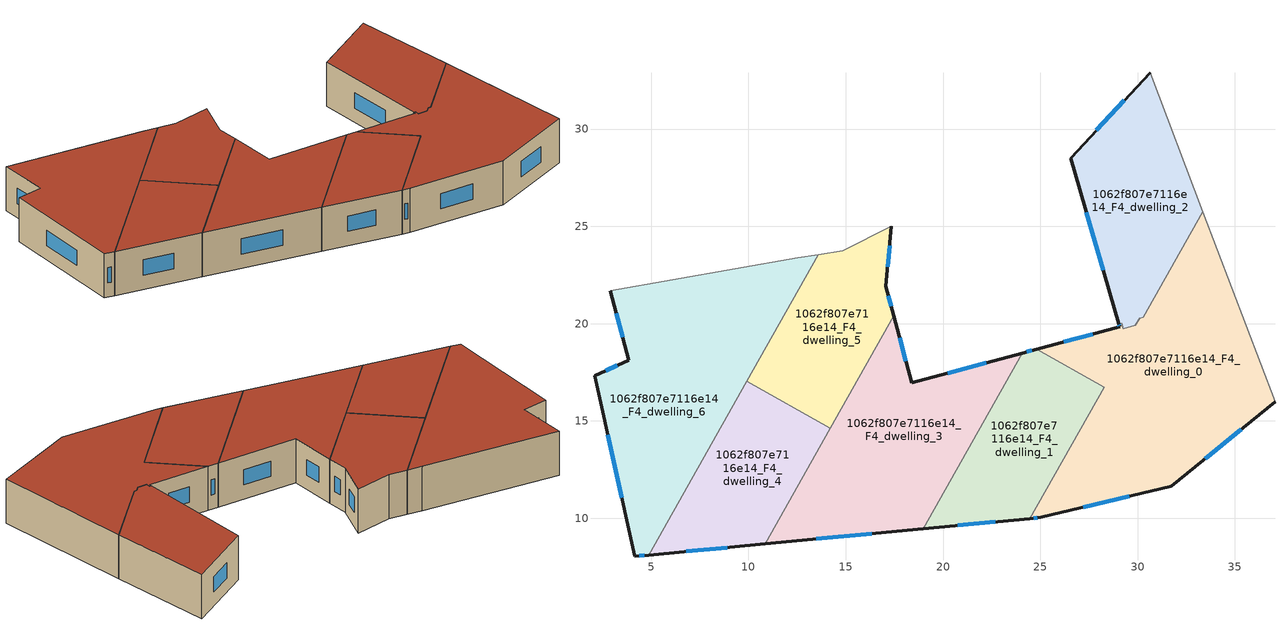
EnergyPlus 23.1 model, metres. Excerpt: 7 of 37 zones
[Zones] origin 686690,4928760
1062f807e7116e14_F4_dwelling_0
 floor to 1062f807e7116e14_F3_dwelling_0 (EU_floor_Construction): 33.36,25.74 37.06,15.98 31.74,11.65 25.03,10.04 24.47,9.99 28.28,16.74 24.81,18.69 29.07,19.84 29.03,19.98 29.17,20.02 29.26,19.74 29.89,19.91 30.1,20.27 30.3,20.33 z12
 wall outside (EU_wall_Construction): 29.03,19.98 29.07,19.84 24.81,18.69 / 24.47,9.99 25.03,10.04 31.74,11.65 37.06,15.98 z12:15
 wall to 1062f807e7116e14_F4_dwelling_1 (EU_wall_Construction): 24.81,18.69 28.28,16.74 24.47,9.99 z12:15
 wall to 1062f807e7116e14_F4_dwelling_2 (EU_wall_Construction): 33.36,25.74 30.3,20.33 30.1,20.27 / 29.89,19.91 29.26,19.74 29.17,20.02 29.03,19.98 z12:15
 wall adiabatic (EU_wall_Construction): 30.1,20.27 29.89,19.91 / 37.06,15.98 33.36,25.74 z12:15
 window (EU_Window_Construction): 27.69,19.47 26.2,19.07 / 29.04,19.94 29.06,19.89 / 33.47,13.06 35.33,14.57 / 27.21,10.56 29.56,11.13 / 24.65,10 24.85,10.02 z12.98:14.02
 roof outside (EU_roof_Construction): 31.74,11.65 37.06,15.98 33.36,25.74 30.3,20.33 30.1,20.27 29.89,19.91 29.26,19.74 29.17,20.02 29.03,19.98 29.07,19.84 24.81,18.69 28.28,16.74 24.47,9.99 25.03,10.04 z15
1062f807e7116e14_F4_dwelling_1
 floor to 1062f807e7116e14_F3_dwelling_1 (EU_floor_Construction): 28.28,16.74 24.47,9.99 18.98,9.46 24.07,18.49 24.81,18.69 z12
 wall outside (EU_wall_Construction): 24.81,18.69 24.07,18.49 / 18.98,9.46 24.47,9.99 z12:15
 wall to 1062f807e7116e14_F4_dwelling_3 (EU_wall_Construction): 24.07,18.49 18.98,9.46 z12:15
 window (EU_Window_Construction): 24.57,18.63 24.31,18.56 / 20.76,9.63 22.68,9.81 z12.98:14.02
 roof outside (EU_roof_Construction): 24.47,9.99 28.28,16.74 24.81,18.69 24.07,18.49 18.98,9.46 z15
1062f807e7116e14_F4_dwelling_2
 floor to 1062f807e7116e14_F3_dwelling_2 (EU_floor_Construction): 30.64,32.9 33.36,25.74 30.3,20.33 30.1,20.27 29.89,19.91 29.26,19.74 29.17,20.02 29.03,19.98 26.56,28.51 z12
 wall outside (EU_wall_Construction): 30.64,32.9 26.56,28.51 29.03,19.98 z12:15
 wall adiabatic (EU_wall_Construction): 33.36,25.74 30.64,32.9 / 29.89,19.91 30.1,20.27 z12:15
 window (EU_Window_Construction): 27.36,25.74 28.23,22.76 / 29.31,31.47 27.89,29.94 z12.98:14.02
 roof outside (EU_roof_Construction): 30.3,20.33 33.36,25.74 30.64,32.9 26.56,28.51 29.03,19.98 29.17,20.02 29.26,19.74 29.89,19.91 30.1,20.27 z15
1062f807e7116e14_F4_dwelling_3
 floor to 1062f807e7116e14_F3_dwelling_3 (EU_floor_Construction): 24.07,18.49 18.98,9.46 10.85,8.68 17.46,20.4 18.39,16.96 z12
 wall outside (EU_wall_Construction): 24.07,18.49 18.39,16.96 17.46,20.4 / 10.85,8.68 18.98,9.46 z12:15
 wall to 1062f807e7116e14_F4_dwelling_4 (EU_wall_Construction): 14.2,14.62 10.85,8.68 z12:15
 wall to 1062f807e7116e14_F4_dwelling_5 (EU_wall_Construction): 17.46,20.4 14.21,14.62 z12:15
 window (EU_Window_Construction): 18.09,18.08 17.76,19.28 / 22.22,17.99 20.24,17.46 / 13.5,8.93 16.34,9.21 z12.98:14.02
 roof outside (EU_roof_Construction): 18.98,9.46 24.07,18.49 18.39,16.96 17.46,20.4 10.85,8.68 z15
1062f807e7116e14_F4_dwelling_4
 floor to 1062f807e7116e14_F3_dwelling_4 (EU_floor_Construction): 14.2,14.62 10.85,8.68 4.87,8.11 9.91,17.04 z12
 wall outside (EU_wall_Construction): 4.87,8.11 10.85,8.68 z12:15
 wall to 1062f807e7116e14_F4_dwelling_5 (EU_wall_Construction): 14.2,14.62 9.91,17.04 z12:15
 wall to 1062f807e7116e14_F4_dwelling_6 (EU_wall_Construction): 9.91,17.04 4.87,8.11 z12:15
 window (EU_Window_Construction): 6.82,8.29 8.91,8.49 z12.98:14.02
 roof outside (EU_roof_Construction): 10.85,8.68 14.2,14.62 9.91,17.04 4.87,8.11 z15
1062f807e7116e14_F4_dwelling_5
 floor to 1062f807e7116e14_F3_dwelling_5 (EU_floor_Construction): 17.35,25.01 17.05,21.93 17.46,20.4 14.2,14.62 9.91,17.04 13.58,23.55 14.86,23.74 z12
 wall outside (EU_wall_Construction): 17.46,20.4 17.05,21.93 17.35,25.01 z12:15
 wall adiabatic (EU_wall_Construction): 17.35,25.01 14.86,23.74 13.58,23.55 z12:15
 wall to 1062f807e7116e14_F4_dwelling_6 (EU_wall_Construction): 13.58,23.55 9.91,17.04 z12:15
 window (EU_Window_Construction): 17.15,22.93 17.25,24.01 / 17.33,20.9 17.18,21.43 z12.98:14.02
 roof outside (EU_roof_Construction): 14.2,14.62 17.46,20.4 17.05,21.93 17.35,25.01 14.86,23.74 13.58,23.55 9.91,17.04 z15
1062f807e7116e14_F4_dwelling_6
 floor to 1062f807e7116e14_F3_dwelling_6 (EU_floor_Construction): 13.58,23.55 4.87,8.11 4.17,8.04 2.09,17.31 3.84,18.13 2.9,21.7 12.53,23.39 z12
 wall outside (EU_wall_Construction): 2.9,21.7 3.84,18.13 2.09,17.31 4.17,8.04 4.87,8.11 z12:15
 wall adiabatic (EU_wall_Construction): 13.58,23.55 12.53,23.39 2.9,21.7 z12:15
 window (EU_Window_Construction): 3.27,17.86 2.66,17.58 / 3.21,20.54 3.54,19.29 / 4.4,8.06 4.64,8.09 / 2.77,14.3 3.49,11.06 z12.98:14.02
 roof outside (EU_roof_Construction): 4.87,8.11 13.58,23.55 12.53,23.39 2.9,21.7 3.84,18.13 2.09,17.31 4.17,8.04 z15
[Building]
EU S2 Campaign: North Axis=0; Terrain=City; Solar Distribution=FullExterior
[Site:Location]
Bologna: Latitude=44.5; Longitude=11.25; Time Zone=1; Elevation=37
[SizingPeriod:WeatherFileDays]
AnnualSizingPeriod: Begin Month=1; Begin Day of Month=1; End Month=12; End Day of Month=31; Day of Week for Start Day=Monday; Use Weather File Daylight Saving Period=No; Use Weather File Rain and Snow Indicators=No
[MATERIAL]
EU_InternalMass_Material: Roughness=MediumRough; Thickness=0.1; Conductivity=1; Density=1800; Specific Heat=900; Thermal Absorptance=0.9; Solar Absorptance=0.7; Visible Absorptance=0.7
[MATERIAL:NOMASS] Roughness=MediumRough; Thermal Absorptance=0.9; Solar Absorptance=0.7; Visible Absorptance=0.7
Name | Thermal Resistance
EU_wall_NoMass | 0.905828
EU_roof_NoMass | 0.37593
EU_floor_NoMass | 0.67114
[WINDOWMATERIAL:SIMPLEGLAZINGSYSTEM]
EU_Window_SimpleGlazing: UFactor=4.52486; Solar Heat Gain Coefficient=0.85; Visible Transmittance=0.85
[CONSTRUCTION]
EU_wall_Construction: EU_wall_NoMass
EU_roof_Construction: EU_roof_NoMass
EU_floor_Construction: EU_floor_NoMass
EU_Window_Construction: EU_Window_SimpleGlazing
EU_InternalMass_Construction: EU_InternalMass_Material
[ZONE] Type=1; Multiplier=1; Ceiling Height=autocalculate; Floor Area=autocalculate; Part of Total Floor Area=Yes
Name | Volume
1062f807e7116e14_F4_dwelling_0 | 275.629
1062f807e7116e14_F4_dwelling_1 | 126.249
1062f807e7116e14_F4_dwelling_2 | 147.824
1062f807e7116e14_F4_dwelling_3 | 207.73
1062f807e7116e14_F4_dwelling_4 | 126.26
1062f807e7116e14_F4_dwelling_5 | 126.245
1062f807e7116e14_F4_dwelling_6 | 252.445
[INTERNALMASS] Construction=EU_InternalMass_Construction
Name | Zone or ZoneList | Surface Area
1062f807e7116e14_F4_dwelling_0_EU_InternalMass | 1062f807e7116e14_F4_dwelling_0 | 91.8765
1062f807e7116e14_F4_dwelling_1_EU_InternalMass | 1062f807e7116e14_F4_dwelling_1 | 42.083
1062f807e7116e14_F4_dwelling_2_EU_InternalMass | 1062f807e7116e14_F4_dwelling_2 | 49.2747
1062f807e7116e14_F4_dwelling_3_EU_InternalMass | 1062f807e7116e14_F4_dwelling_3 | 69.2432
1062f807e7116e14_F4_dwelling_4_EU_InternalMass | 1062f807e7116e14_F4_dwelling_4 | 42.0871
1062f807e7116e14_F4_dwelling_5_EU_InternalMass | 1062f807e7116e14_F4_dwelling_5 | 42.0814
1062f807e7116e14_F4_dwelling_6_EU_InternalMass | 1062f807e7116e14_F4_dwelling_6 | 84.148
[OTHEREQUIPMENT] Fuel Type=Electricity; Design Level Calculation Method=Watts/Area; Power per Zone Floor Area=1; Fraction Latent=0; Fraction Radiant=0; Fraction Lost=0; Carbon Dioxide Generation Rate=0; EndUse Subcategory=EU_Step8_InternalGains
Name | Zone or ZoneList or Space or SpaceList | Schedule
EU_Step8_InternalGain_1062f807e7116e14_F4_dwelling_0_f000 | 1062f807e7116e14_F4_dwelling_0 | EU_Step8_GainSchedule_1062f807e7116e14_F4_dwelling_0_f000
EU_Step8_InternalGain_1062f807e7116e14_F4_dwelling_1_f000 | 1062f807e7116e14_F4_dwelling_1 | EU_Step8_GainSchedule_1062f807e7116e14_F4_dwelling_1_f000
EU_Step8_InternalGain_1062f807e7116e14_F4_dwelling_2_f000 | 1062f807e7116e14_F4_dwelling_2 | EU_Step8_GainSchedule_1062f807e7116e14_F4_dwelling_2_f000
EU_Step8_InternalGain_1062f807e7116e14_F4_dwelling_3_f000 | 1062f807e7116e14_F4_dwelling_3 | EU_Step8_GainSchedule_1062f807e7116e14_F4_dwelling_3_f000
EU_Step8_InternalGain_1062f807e7116e14_F4_dwelling_4_f000 | 1062f807e7116e14_F4_dwelling_4 | EU_Step8_GainSchedule_1062f807e7116e14_F4_dwelling_4_f000
EU_Step8_InternalGain_1062f807e7116e14_F4_dwelling_5_f000 | 1062f807e7116e14_F4_dwelling_5 | EU_Step8_GainSchedule_1062f807e7116e14_F4_dwelling_5_f000
EU_Step8_InternalGain_1062f807e7116e14_F4_dwelling_6_f000 | 1062f807e7116e14_F4_dwelling_6 | EU_Step8_GainSchedule_1062f807e7116e14_F4_dwelling_6_f000
[ZONEVENTILATION:DESIGNFLOWRATE] Schedule=EU_AlwaysOn; Design Flow Rate Calculation Method=AirChanges/Hour; Air Changes per Hour=0.73129; Ventilation Type=Natural; Fan Pressure Rise=0; Fan Total Efficiency=1; Constant Term Coefficient=1; Temperature Term Coefficient=0; Velocity Term Coefficient=0; Velocity Squared Term Coefficient=0; Minimum Indoor Temperature=-100; Maximum Indoor Temperature=100; Delta Temperature=-100; Minimum Outdoor Temperature=-100; Maximum Outdoor Temperature=100; Maximum Wind Speed=40
Name | Zone or ZoneList or Space or SpaceList
EU_ConstantAir_1062f807e7116e14_F4_dwelling_0 | 1062f807e7116e14_F4_dwelling_0
EU_ConstantAir_1062f807e7116e14_F4_dwelling_1 | 1062f807e7116e14_F4_dwelling_1
EU_ConstantAir_1062f807e7116e14_F4_dwelling_2 | 1062f807e7116e14_F4_dwelling_2
EU_ConstantAir_1062f807e7116e14_F4_dwelling_3 | 1062f807e7116e14_F4_dwelling_3
EU_ConstantAir_1062f807e7116e14_F4_dwelling_4 | 1062f807e7116e14_F4_dwelling_4
EU_ConstantAir_1062f807e7116e14_F4_dwelling_5 | 1062f807e7116e14_F4_dwelling_5
EU_ConstantAir_1062f807e7116e14_F4_dwelling_6 | 1062f807e7116e14_F4_dwelling_6
[HVACTEMPLATE:THERMOSTAT] Constant Heating Setpoint=20; Constant Cooling Setpoint=50
EU_HeatOnly_1062f807e7116e14_F0_dwelling_0; EU_HeatOnly_1062f807e7116e14_F0_dwelling_1; EU_HeatOnly_1062f807e7116e14_F0_dwelling_2; EU_HeatOnly_1062f807e7116e14_F0_dwelling_3; EU_HeatOnly_1062f807e7116e14_F0_dwelling_4; EU_HeatOnly_1062f807e7116e14_F0_dwelling_5; EU_HeatOnly_1062f807e7116e14_F0_dwelling_6; EU_HeatOnly_1062f807e7116e14_F0_dwelling_7; EU_HeatOnly_1062f807e7116e14_F1_dwelling_0; EU_HeatOnly_1062f807e7116e14_F1_dwelling_1; EU_HeatOnly_1062f807e7116e14_F1_dwelling_2; EU_HeatOnly_1062f807e7116e14_F1_dwelling_3; EU_HeatOnly_1062f807e7116e14_F1_dwelling_4; EU_HeatOnly_1062f807e7116e14_F1_dwelling_5; EU_HeatOnly_1062f807e7116e14_F1_dwelling_6; EU_HeatOnly_1062f807e7116e14_F1_dwelling_7; EU_HeatOnly_1062f807e7116e14_F2_dwelling_0; EU_HeatOnly_1062f807e7116e14_F2_dwelling_1; EU_HeatOnly_1062f807e7116e14_F2_dwelling_2; EU_HeatOnly_1062f807e7116e14_F2_dwelling_3; EU_HeatOnly_1062f807e7116e14_F2_dwelling_4; EU_HeatOnly_1062f807e7116e14_F2_dwelling_5; EU_HeatOnly_1062f807e7116e14_F2_dwelling_6; EU_HeatOnly_1062f807e7116e14_F3_dwelling_0; EU_HeatOnly_1062f807e7116e14_F3_dwelling_1; EU_HeatOnly_1062f807e7116e14_F3_dwelling_2; EU_HeatOnly_1062f807e7116e14_F3_dwelling_3; EU_HeatOnly_1062f807e7116e14_F3_dwelling_4; EU_HeatOnly_1062f807e7116e14_F3_dwelling_5; EU_HeatOnly_1062f807e7116e14_F3_dwelling_6; EU_HeatOnly_1062f807e7116e14_F4_dwelling_0; EU_HeatOnly_1062f807e7116e14_F4_dwelling_1; EU_HeatOnly_1062f807e7116e14_F4_dwelling_2; EU_HeatOnly_1062f807e7116e14_F4_dwelling_3; EU_HeatOnly_1062f807e7116e14_F4_dwelling_4; EU_HeatOnly_1062f807e7116e14_F4_dwelling_5; EU_HeatOnly_1062f807e7116e14_F4_dwelling_6
[HVACTEMPLATE:ZONE:IDEALLOADSAIRSYSTEM] System Availability Schedule=EU_AlwaysOn; Maximum Heating Supply Air Temperature=50; Minimum Cooling Supply Air Temperature=13; Maximum Heating Supply Air Humidity Ratio=0.0156; Minimum Cooling Supply Air Humidity Ratio=0.0077; Heating Limit=NoLimit; Cooling Limit=NoLimit; Heating Availability Schedule=EU_AlwaysOn; Cooling Availability Schedule=EU_CoolingOff; Dehumidification Control Type=ConstantSensibleHeatRatio; Cooling Sensible Heat Ratio=0.7; Dehumidification Setpoint=60; Humidification Control Type=None; Humidification Setpoint=30; Outdoor Air Method=None; Outdoor Air Flow Rate per Person=0.00944; Outdoor Air Flow Rate per Zone Floor Area=0; Outdoor Air Flow Rate per Zone=0; Demand Controlled Ventilation Type=None; Outdoor Air Economizer Type=NoEconomizer; Heat Recovery Type=None; Sensible Heat Recovery Effectiveness=0.7; Latent Heat Recovery Effectiveness=0.65
Name | Template Thermostat
1062f807e7116e14_F4_dwelling_0 | EU_HeatOnly_1062f807e7116e14_F4_dwelling_0
1062f807e7116e14_F4_dwelling_1 | EU_HeatOnly_1062f807e7116e14_F4_dwelling_1
1062f807e7116e14_F4_dwelling_2 | EU_HeatOnly_1062f807e7116e14_F4_dwelling_2
1062f807e7116e14_F4_dwelling_3 | EU_HeatOnly_1062f807e7116e14_F4_dwelling_3
1062f807e7116e14_F4_dwelling_4 | EU_HeatOnly_1062f807e7116e14_F4_dwelling_4
1062f807e7116e14_F4_dwelling_5 | EU_HeatOnly_1062f807e7116e14_F4_dwelling_5
1062f807e7116e14_F4_dwelling_6 | EU_HeatOnly_1062f807e7116e14_F4_dwelling_6
[SIZING:ZONE] Zone Cooling Design Supply Air Temperature Input Method=SupplyAirTemperature; Zone Cooling Design Supply Air Temperature=13; Zone Heating Design Supply Air Temperature Input Method=SupplyAirTemperature; Zone Heating Design Supply Air Temperature=50; Zone Cooling Design Supply Air Humidity Ratio=0.008; Zone Heating Design Supply Air Humidity Ratio=0.008; Cooling Design Air Flow Method=DesignDay; Cooling Design Air Flow Rate=0; Cooling Minimum Air Flow per Zone Floor Area=0.000762; Cooling Minimum Air Flow=0; Cooling Minimum Air Flow Fraction=0.2; Heating Design Air Flow Method=DesignDay; Heating Design Air Flow Rate=0; Heating Maximum Air Flow per Zone Floor Area=0.002032; Heating Maximum Air Flow=0.141576; Heating Maximum Air Flow Fraction=0.3; Account for Dedicated Outdoor Air System=No; Dedicated Outdoor Air System Control Strategy=NeutralSupplyAir; Dedicated Outdoor Air Low Setpoint Temperature for Design=autosize; Dedicated Outdoor Air High Setpoint Temperature for Design=autosize; Zone Load Sizing Method=Sensible Load Only No Latent Load; Zone Latent Cooling Design Supply Air Humidity Ratio Input Method=HumidityRatioDifference; Zone Cooling Design Supply Air Humidity Ratio Difference=0.005; Zone Latent Heating Design Supply Air Humidity Ratio Input Method=HumidityRatioDifference; Zone Humidification Design Supply Air Humidity Ratio Difference=0.005
1062f807e7116e14_F4_dwelling_0; 1062f807e7116e14_F4_dwelling_1; 1062f807e7116e14_F4_dwelling_2; 1062f807e7116e14_F4_dwelling_3; 1062f807e7116e14_F4_dwelling_4; 1062f807e7116e14_F4_dwelling_5; 1062f807e7116e14_F4_dwelling_6
[SCHEDULE:CONSTANT]
Name | Hourly Value
EU_AlwaysOn | 1
EU_CoolingOff | 0
[SCHEDULE:FILE] Column Number=1; Rows to Skip at Top=0; Number of Hours of Data=8760; Column Separator=Comma; Interpolate to Timestep=No; Minutes per Item=60; Adjust Schedule for Daylight Savings=Yes
Name | File
EU_Step8_GainSchedule_1062f807e7116e14_F4_dwelling_0_f000 | ../../schedules/1062f807e7116e14/1062f807e7116e14_F4_dwelling_0_f000_gain.csv
EU_Step8_GainSchedule_1062f807e7116e14_F4_dwelling_1_f000 | ../../schedules/1062f807e7116e14/1062f807e7116e14_F4_dwelling_1_f000_gain.csv
EU_Step8_GainSchedule_1062f807e7116e14_F4_dwelling_2_f000 | ../../schedules/1062f807e7116e14/1062f807e7116e14_F4_dwelling_2_f000_gain.csv
EU_Step8_GainSchedule_1062f807e7116e14_F4_dwelling_3_f000 | ../../schedules/1062f807e7116e14/1062f807e7116e14_F4_dwelling_3_f000_gain.csv
EU_Step8_GainSchedule_1062f807e7116e14_F4_dwelling_4_f000 | ../../schedules/1062f807e7116e14/1062f807e7116e14_F4_dwelling_4_f000_gain.csv
EU_Step8_GainSchedule_1062f807e7116e14_F4_dwelling_5_f000 | ../../schedules/1062f807e7116e14/1062f807e7116e14_F4_dwelling_5_f000_gain.csv
EU_Step8_GainSchedule_1062f807e7116e14_F4_dwelling_6_f000 | ../../schedules/1062f807e7116e14/1062f807e7116e14_F4_dwelling_6_f000_gain.csv
